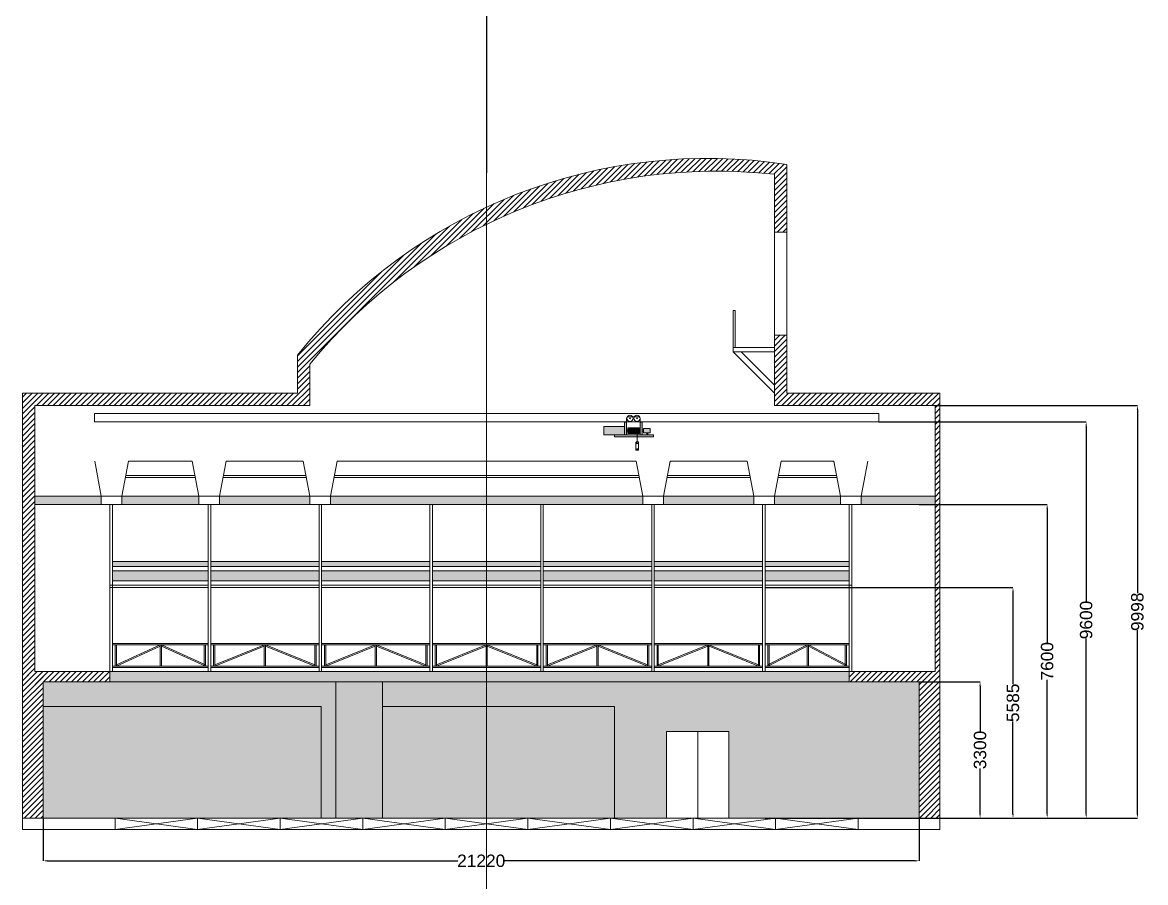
# Model space of a CAD drawing. Header units: millimetres. Extents: x -520232 to 211296, y -156633 to 78411.
# Drawn here: x 6506 to 33706, y 24246 to 45087 of the extents above; entities that cross this region are included whole.
import ezdxf

# ---------------------------------------------------------------- set-up
doc = ezdxf.new("R2010")
doc.units = ezdxf.units.MM
for name, color, linetype in [('Декорации', 10, 'Continuous'), ('Оси', 7, 'Continuous'), ('Поперечный разрез', 7, 'Continuous'), ('Продольный разрез', 7, 'Continuous')]:
    doc.layers.add(name, color=color, linetype=linetype)
doc.styles.get("Standard").update_dxf_attribs({"font": 'arial.ttf', "height": 300})
doc.dimstyles.new('Размеры', dxfattribs={"dimtxt": 300, "dimasz": 100, "dimexe": 0.18, "dimexo": 0.0625, "dimgap": 0.09, "dimtad": 0, "dimdec": 0, "dimzin": 0, "dimdsep": 46, "dimtxsty": 'Standard', "dimcen": 0.09, "dimclrd": 250, "dimclre": 250, "dimclrt": 250, "dimadec": 0, "dimazin": 0, "dimtfac": 1, "dimtdec": 0, "dimtofl": 0, "dimtmove": 0, "dimatfit": 3, "dimfxl": 1, "dimtfillclr": 250, "dimtolj": 1, "dimtzin": 0, "dimarcsym": 0})

# ---------------------------------------------------------------- blocks, each defined once
blk = doc.blocks.new('*D62')
at = {"layer": 'Defpoints', "color": 0, "lineweight": 13, "transparency": 16777216}
for p in [(28226, 29108), (29699, 29108), (28726, 25808)]:
    blk.add_point(p, dxfattribs=at)
at = {"layer": 'Продольный разрез', "color": 250, "lineweight": -2, "transparency": 16777216}
for p, q in [((28226, 29108), (29699, 29108)), ((29699, 29008), (29699, 27906)), ((29699, 25908), (29699, 27011)), ((28726, 25808), (29699, 25808))]:
    blk.add_line(p, q, dxfattribs=at)
at = {"layer": 'Продольный разрез', "color": 250, "lineweight": 13, "transparency": 16777216}
for points in [[(29682, 29008), (29715, 29008), (29699, 29108)], [(29682, 25908), (29715, 25908), (29699, 25808)]]:
    blk.add_solid(points, dxfattribs=at)
at = {"layer": 'Продольный разрез', "color": 250, "lineweight": 13, "transparency": 16777216, "insert": (29699, 27458), "char_height": 300, "attachment_point": 5, "rotation": 90}
blk.add_mtext('\\A1;3300', dxfattribs=at)
blk = doc.blocks.new('*D64')
at = {"layer": 'Defpoints', "color": 0, "lineweight": 13, "transparency": 16777216}
for p in [(28226, 33408), (31324, 33408), (28226, 25808)]:
    blk.add_point(p, dxfattribs=at)
at = {"layer": 'Продольный разрез', "color": 250, "lineweight": -2, "transparency": 16777216}
for p, q in [((28226, 33408), (31324, 33408)), ((31324, 33308), (31324, 30055)), ((31324, 25908), (31324, 29162)), ((28226, 25808), (31324, 25808))]:
    blk.add_line(p, q, dxfattribs=at)
at = {"layer": 'Продольный разрез', "color": 250, "lineweight": 13, "transparency": 16777216}
for points in [[(31307, 33308), (31340, 33308), (31324, 33408)], [(31307, 25908), (31340, 25908), (31324, 25808)]]:
    blk.add_solid(points, dxfattribs=at)
at = {"layer": 'Продольный разрез', "color": 250, "lineweight": 13, "transparency": 16777216, "insert": (31324, 29608), "char_height": 300, "attachment_point": 5, "rotation": 90}
blk.add_mtext('\\A1;7600', dxfattribs=at)
blk = doc.blocks.new('*D65')
at = {"layer": 'Defpoints', "color": 0, "lineweight": 13, "transparency": 16777216}
for p in [(7006, 25808), (28226, 25808), (28226, 24772)]:
    blk.add_point(p, dxfattribs=at)
at = {"layer": 'Продольный разрез', "color": 250, "lineweight": -2, "transparency": 16777216}
for p, q in [((7006, 25808), (7006, 24772)), ((28226, 25808), (28226, 24772)), ((7106, 24772), (17049, 24772)), ((28126, 24772), (18182, 24772))]:
    blk.add_line(p, q, dxfattribs=at)
at = {"layer": 'Продольный разрез', "color": 250, "lineweight": 13, "transparency": 16777216}
for points in [[(7106, 24789), (7106, 24756), (7006, 24772)], [(28126, 24789), (28126, 24756), (28226, 24772)]]:
    blk.add_solid(points, dxfattribs=at)
at = {"layer": 'Продольный разрез', "color": 250, "lineweight": 13, "transparency": 16777216, "insert": (17616, 24772), "char_height": 300, "attachment_point": 5}
blk.add_mtext('\\A1;21220', dxfattribs=at)
blk = doc.blocks.new('*D66')
at = {"layer": 'Defpoints', "color": 0, "lineweight": 13, "transparency": 16777216}
for p in [(24490, 31393), (24490, 25808), (30496, 25808)]:
    blk.add_point(p, dxfattribs=at)
at = {"layer": 'Продольный разрез', "color": 250, "lineweight": -2, "transparency": 16777216}
for p, q in [((24490, 31393), (30496, 31393)), ((30496, 31293), (30496, 29050)), ((30496, 25908), (30496, 28152)), ((24490, 25808), (30496, 25808))]:
    blk.add_line(p, q, dxfattribs=at)
at = {"layer": 'Продольный разрез', "color": 250, "lineweight": 13, "transparency": 16777216}
for points in [[(30480, 31293), (30513, 31293), (30496, 31393)], [(30480, 25908), (30513, 25908), (30496, 25808)]]:
    blk.add_solid(points, dxfattribs=at)
at = {"layer": 'Продольный разрез', "color": 250, "lineweight": 13, "transparency": 16777216, "insert": (30496, 28601), "char_height": 300, "attachment_point": 5, "rotation": 90}
blk.add_mtext('\\A1;5585', dxfattribs=at)
blk = doc.blocks.new('*D67')
at = {"layer": 'Defpoints', "color": 0, "lineweight": 13, "transparency": 16777216}
for p in [(27243, 35408), (27243, 25808), (32269, 25808)]:
    blk.add_point(p, dxfattribs=at)
at = {"layer": 'Продольный разрез', "color": 250, "lineweight": -2, "transparency": 16777216}
for p, q in [((27243, 35408), (32269, 35408)), ((32269, 35308), (32269, 31056)), ((32269, 25908), (32269, 30161)), ((27243, 25808), (32269, 25808))]:
    blk.add_line(p, q, dxfattribs=at)
at = {"layer": 'Продольный разрез', "color": 250, "lineweight": 13, "transparency": 16777216}
for points in [[(32252, 35308), (32285, 35308), (32269, 35408)], [(32252, 25908), (32285, 25908), (32269, 25808)]]:
    blk.add_solid(points, dxfattribs=at)
at = {"layer": 'Продольный разрез', "color": 250, "lineweight": 13, "transparency": 16777216, "insert": (32269, 30608), "char_height": 300, "attachment_point": 5, "rotation": 90}
blk.add_mtext('\\A1;9600', dxfattribs=at)
blk = doc.blocks.new('*D75')
at = {"layer": 'Defpoints', "color": 0, "lineweight": 13, "transparency": 16777216}
for p in [(28611, 35806), (33509, 35806), (28726, 25808)]:
    blk.add_point(p, dxfattribs=at)
at = {"layer": 'Поперечный разрез', "color": 250, "lineweight": -2, "transparency": 16777216}
for p, q in [((28611, 35806), (33510, 35806)), ((33509, 35706), (33509, 31255)), ((33509, 25908), (33509, 30359)), ((28726, 25808), (33510, 25808))]:
    blk.add_line(p, q, dxfattribs=at)
at = {"layer": 'Поперечный разрез', "color": 250, "lineweight": 13, "transparency": 16777216}
for points in [[(33493, 35706), (33526, 35706), (33509, 35806)], [(33493, 25908), (33526, 25908), (33509, 25808)]]:
    blk.add_solid(points, dxfattribs=at)
at = {"layer": 'Поперечный разрез', "color": 250, "lineweight": 13, "transparency": 16777216, "insert": (33509, 30807), "char_height": 300, "attachment_point": 5, "rotation": 90}
blk.add_mtext('\\A1;9998', dxfattribs=at)
blk = doc.blocks.new('Лебедка большого зала')
at = {"layer": 'Продольный разрез', "lineweight": 13, "true_color": 0x636466}
h = blk.add_hatch(color=251, dxfattribs=at)
h.dxf.hatch_style = 1
h.paths.add_polyline_path([(21138, 35398), (21088, 35398), (21088, 35298), (21088, 35098), (21138, 35098)])
h.paths.add_polyline_path([(21518, 35398), (21468, 35398), (21468, 35098), (21518, 35098)])
h.paths.add_polyline_path([(21788, 35098), (21518, 35098), (21468, 35098), (21138, 35098), (21088, 35098), (20846, 35098), (20846, 35048), (21788, 35048)])
h.paths.add_polyline_path([(21654, 35146), (21625, 35146), (21625, 35098), (21654, 35098)])
at = {"layer": 'Продольный разрез', "lineweight": 13, "true_color": 0xc7c8ca}
h = blk.add_hatch(color=9, dxfattribs=at)
h.dxf.hatch_style = 1
h.paths.add_polyline_path([(21088, 35298), (20588, 35298), (20588, 35098), (21088, 35098)])
h.paths.add_polyline_path([(21705, 35246), (21549, 35246), (21549, 35146), (21705, 35146)])
at = {"layer": 'Продольный разрез', "lineweight": 13}
h = blk.add_hatch(dxfattribs=at)
h.set_pattern_fill('GOST_WOOD', color=256, scale=5)
h.set_pattern_definition([(90, (-784.154, -3097.286), (30, -2e-15), [50, -10]), (90, (-774.154, -3107.286), (30, -2e-15), [30, -7.5, 15, -7.5]), (90, (-764.154, -3122.286), (30, -2e-15), [50, -10])])
h.paths.add_polyline_path([(21441, 35266), (21169, 35266), (21169, 35126), (21441, 35126)])
for p, q in [((21088, 35298), (21088, 35398)), ((21088, 35398), (21138, 35398)), ((21138, 35098), (21138, 35497)), ((21168, 35527), (21438, 35527)), ((21468, 35497), (21468, 35098)), ((21468, 35398), (21518, 35398)), ((21518, 35398), (21518, 35098)), ((20588, 35098), (20588, 35298)), ((20588, 35298), (21088, 35298)), ((21088, 35098), (20588, 35098)), ((20846, 35098), (20846, 35048)), ((21088, 35298), (21088, 35098)), ((21088, 35098), (21138, 35098)), ((21169, 35213), (21138, 35213)), ((21169, 35183), (21138, 35183)), ((21468, 35098), (21138, 35098)), ((21169, 35126), (21169, 35266)), ((21169, 35266), (21441, 35266)), ((21441, 35126), (21169, 35126)), ((21395, 35126), (21395, 34922)), ((21441, 35266), (21441, 35126)), ((21468, 35213), (21441, 35213)), ((21468, 35183), (21441, 35183)), ((21518, 35098), (21468, 35098)), ((21549, 35213), (21518, 35213)), ((21549, 35183), (21518, 35183)), ((21788, 35098), (21518, 35098)), ((21549, 35146), (21549, 35246)), ((21549, 35246), (21705, 35246)), ((21705, 35146), (21549, 35146)), ((21625, 35098), (21625, 35146)), ((21625, 35146), (21654, 35146)), ((21654, 35146), (21654, 35098)), ((21705, 35246), (21705, 35146)), ((21788, 35048), (21788, 35098)), ((20846, 35048), (21788, 35048)), ((21365, 34912), (21365, 34732)), ((21415, 34922), (21375, 34922)), ((21425, 34732), (21425, 34912)), ((21375, 34722), (21415, 34722))]:
    blk.add_line(p, q, dxfattribs=at)
for centre, radius in [((21219, 35494), 75), ((21219, 35494), 10), ((21389, 35494), 75), ((21389, 35494), 10), ((21395, 34889), 10.8), ((21395, 34748), 10.8)]:
    blk.add_circle(centre, radius, dxfattribs=at)
for centre, radius, start, end in [((21168, 35497), 30, 90, 180), ((21438, 35497), 30, 0, 90), ((21375, 34912), 10, 90, 180), ((21415, 34912), 10, 0, 90), ((21375, 34732), 10, 180, 270), ((21415, 34732), 10, 270, 0)]:
    blk.add_arc(centre, radius, start, end, dxfattribs=at)

msp = doc.modelspace()

# ---------------------------------------------------------------- hatches: boundary and pattern name
at = {"layer": 'Продольный разрез', "lineweight": 13, "true_color": 0xc7c8ca}
h = msp.add_hatch(dxfattribs=at)
h.set_pattern_fill('ANSI31', color=9, scale=30)
h.paths.add_polyline_path([(17747.001, 40198.359), (17747.001, 40613.329, 0.115916765), (13163.719, 37022.042), (13163.719, 36105.738), (6505.501, 36105.738), (6505.501, 25808.213), (7005.501, 25808.213), (7005.501, 29108.213), (8623.501, 29108.213), (8623.501, 29358.213), (6808.501, 29358.213), (6808.501, 35805.738), (13463.719, 35805.738), (13463.719, 36805.738, -0.108601583)])
h.paths.add_polyline_path([(24718.284, 41408.213), (24718.284, 40008.213), (25018.284, 40008.213), (25018.284, 41646.408, 0.147404698), (17747.001, 40613.329), (17747.001, 40198.359, -0.141783445)])
h.paths.add_polyline_path([(25018.284, 37508.213), (24718.284, 37508.213), (24718.284, 35805.738), (28610.501, 35805.738), (28610.501, 29358.213), (26530.501, 29358.213), (26530.501, 29108.213), (28225.501, 29108.213), (28225.501, 25808.213), (28725.501, 25808.213), (28725.501, 36105.738), (25018.284, 36105.738)])
at = {"layer": 'Продольный разрез', "lineweight": 13}
h = msp.add_hatch(color=256, dxfattribs=at)
h.dxf.hatch_style = 1
h.paths.add_polyline_path([(8414.643, 33608.213), (6808.501, 33608.213), (6808.501, 33408.213), (8414.643, 33408.213)])
h.paths.add_polyline_path([(10775.719, 33608.213), (8914.643, 33608.213), (8914.643, 33408.213), (10775.719, 33408.213)])
h.paths.add_polyline_path([(13463.719, 33608.213), (11275.719, 33608.213), (11275.719, 33408.213), (13463.719, 33408.213)])
h.paths.add_polyline_path([(17747.001, 33608.213), (13963.719, 33608.213), (13963.719, 33408.213), (17747.001, 33408.213)])
h.paths.add_polyline_path([(21530.284, 33608.213), (17747.001, 33608.213), (17747.001, 33408.213), (21530.284, 33408.213)])
h.paths.add_polyline_path([(24218.284, 33608.213), (22030.284, 33608.213), (22030.284, 33408.213), (24218.284, 33408.213)])
h.paths.add_polyline_path([(26317.534, 33608.213), (24718.284, 33608.213), (24718.284, 33408.213), (26317.534, 33408.213)])
h.paths.add_polyline_path([(28610.501, 33608.213), (26817.534, 33608.213), (26817.534, 33408.213), (28610.501, 33408.213)])
h = msp.add_hatch(color=9, dxfattribs=at)
h.dxf.hatch_style = 1
h.paths.add_polyline_path([(11005.001, 32023.213), (8683.501, 32023.213), (8683.501, 31903.213), (11005.001, 31903.213)])
h.paths.add_polyline_path([(11005.001, 31803.213), (8683.501, 31803.213), (8683.501, 31553.213), (11005.001, 31553.213)])
h.paths.add_polyline_path([(13690.001, 31803.213), (11065.001, 31803.213), (11065.001, 31553.213), (13690.001, 31553.213)])
h.paths.add_polyline_path([(13690.001, 32023.213), (11065.001, 32023.213), (11065.001, 31903.213), (13690.001, 31903.213)])
h.paths.add_polyline_path([(16375.001, 32023.213), (13750.001, 32023.213), (13750.001, 31903.213), (16375.001, 31903.213)])
h.paths.add_polyline_path([(16375.001, 31803.213), (13750.001, 31803.213), (13750.001, 31553.213), (16375.001, 31553.213)])
h.paths.add_polyline_path([(17747.001, 31803.213), (16435.001, 31803.213), (16435.001, 31553.213), (17747.001, 31553.213)])
h.paths.add_polyline_path([(17747.001, 32023.213), (16435.001, 32023.213), (16435.001, 31903.213), (17747.001, 31903.213)])
h.paths.add_polyline_path([(19060.001, 32023.213), (17747.001, 32023.213), (17747.001, 31903.213), (19060.001, 31903.213)])
h.paths.add_polyline_path([(19060.001, 31803.213), (17747.001, 31803.213), (17747.001, 31553.213), (19060.001, 31553.213)])
h.paths.add_polyline_path([(21745.001, 31803.213), (19120.001, 31803.213), (19120.001, 31553.213), (21745.001, 31553.213)])
h.paths.add_polyline_path([(21745.001, 32023.213), (19120.001, 32023.213), (19120.001, 31903.213), (21745.001, 31903.213)])
h.paths.add_polyline_path([(24430.001, 31803.213), (21805.001, 31803.213), (21805.001, 31553.213), (24430.001, 31553.213)])
h.paths.add_polyline_path([(24430.001, 32023.213), (21805.001, 32023.213), (21805.001, 31903.213), (24430.001, 31903.213)])
h.paths.add_polyline_path([(26530.501, 32023.213), (24490.001, 32023.213), (24490.001, 31903.213), (26530.501, 31903.213)])
h.paths.add_polyline_path([(26530.501, 31803.213), (24490.001, 31803.213), (24490.001, 31553.213), (26530.501, 31553.213)])
h = msp.add_hatch(dxfattribs=at)
h.set_pattern_fill('ANSI31', color=256, scale=30)
h.paths.add_polyline_path([(8623.501, 29358.213), (6505.501, 29358.213), (6505.501, 29108.213), (8623.501, 29108.213)])
h.paths.add_polyline_path([(28725.501, 29358.213), (26530.501, 29358.213), (26530.501, 29108.213), (28725.501, 29108.213)])
h = msp.add_hatch(dxfattribs=at)
h.set_pattern_fill('ANSI31', color=256, scale=30)
h.paths.add_polyline_path([(7005.501, 29108.213), (6505.501, 29108.213), (6505.501, 25808.213), (7005.501, 25808.213)])
h = msp.add_hatch(dxfattribs=at)
h.set_pattern_fill('AR-BRSTD', color=9)
h.paths.add_polyline_path([(13738.501, 28508.213), (7005.501, 28508.213), (7005.501, 25808.213), (13738.501, 25808.213)])
h.paths.add_polyline_path([(14097.501, 29108.213), (8683.501, 29108.213), (7005.501, 29108.213), (7005.501, 28508.213), (13738.501, 28508.213), (13738.501, 25808.213), (14097.501, 25808.213)])
h.paths.add_polyline_path([(15229.501, 29108.213), (14097.501, 29108.213), (14097.501, 25808.213), (15229.501, 25808.213)])
h.paths.add_polyline_path([(17747.001, 28508.213), (15229.501, 28508.213), (15229.501, 25808.213), (17747.001, 25808.213)])
h.paths.add_polyline_path([(17747.001, 29108.213), (15229.501, 29108.213), (15229.501, 28508.213), (17747.001, 28508.213)])
h.paths.add_polyline_path([(20845.501, 28508.213), (17747.001, 28508.213), (17747.001, 25808.213), (20845.501, 25808.213)], flags=17)
h.paths.add_polyline_path([(28225.501, 29108.213), (26530.501, 29108.213), (17747.001, 29108.213), (17747.001, 28508.213), (20845.501, 28508.213), (20845.501, 25808.213), (22105.501, 25808.213), (22105.501, 27903.213), (23617.501, 27903.213), (23617.501, 25808.213), (28225.501, 25808.213)])
h = msp.add_hatch(color=256, dxfattribs=at)
h.dxf.hatch_style = 1
h.paths.add_polyline_path([(17747.001, 29358.213), (8623.501, 29358.213), (8623.501, 29108.213), (8683.501, 29108.213), (17747.001, 29108.213)])
h.paths.add_polyline_path([(26530.501, 29358.213), (17747.001, 29358.213), (17747.001, 29108.213), (26530.501, 29108.213)])
h = msp.add_hatch(dxfattribs=at)
h.set_pattern_fill('ANSI31', color=256, scale=30)
h.paths.add_polyline_path([(28725.501, 29108.213), (28225.501, 29108.213), (28225.501, 25808.213), (28725.501, 25808.213)])

# ---------------------------------------------------------------- linework, layer by layer
at = {"layer": 'Оси'}
msp.add_line((17747.001, 69308.04), (17747.001, 41444.372), dxfattribs=at)
at = {"layer": 'Продольный разрез', "lineweight": 13}
for p, q in [((25018.284, 36105.738), (25018.284, 41646.408)), ((17747.001, 41444.372), (17747.001, 22594.833)), ((24718.284, 35805.738), (24718.284, 41408.213)), ((24718.284, 40008.213), (25018.284, 40008.213)), ((23718.284, 37208.213), (23718.284, 38108.213)), ((23718.284, 38108.213), (23768.284, 38108.213)), ((23768.284, 37208.213), (23768.284, 38108.213)), ((24718.284, 37508.213), (25018.284, 37508.213)), ((13163.719, 36105.738), (13163.719, 37022.042)), ((23718.284, 37108.213), (23718.284, 37208.213)), ((23718.284, 37208.213), (24718.284, 37208.213)), ((24718.284, 37108.213), (23718.284, 37108.213)), ((23718.284, 37108.213), (24718.284, 36105.738)), ((23913.79, 37108.213), (24718.284, 36301.728)), ((13463.719, 35805.738), (13463.719, 36805.738)), ((6505.501, 25808.213), (6505.501, 36105.738)), ((6505.501, 36105.738), (13163.719, 36105.738)), ((28725.501, 36105.738), (25018.284, 36105.738)), ((28725.501, 25808.213), (28725.501, 36105.738)), ((6808.501, 29358.213), (6808.501, 35805.738)), ((13463.719, 35805.738), (6808.501, 35805.738)), ((24718.284, 35805.738), (28610.501, 35805.738)), ((28610.501, 29358.213), (28610.501, 35805.738)), ((8414.643, 33608.213), (8254.361, 34458.213)), ((8914.643, 33608.213), (9074.926, 34458.213)), ((9074.926, 34458.213), (10615.436, 34458.213)), ((10775.719, 33608.213), (10615.436, 34458.213)), ((11275.719, 33608.213), (11436.001, 34458.213)), ((11436.001, 34458.213), (13303.436, 34458.213)), ((13463.719, 33608.213), (13303.436, 34458.213)), ((13963.719, 33608.213), (14124.001, 34458.213)), ((21370.001, 34458.213), (14124.001, 34458.213)), ((21530.284, 33608.213), (21370.001, 34458.213)), ((22030.284, 33608.213), (22190.566, 34458.213)), ((22190.566, 34458.213), (24058.001, 34458.213)), ((24218.284, 33608.213), (24058.001, 34458.213)), ((24718.284, 33608.213), (24878.566, 34458.213)), ((24878.566, 34458.213), (26157.251, 34458.213)), ((26317.534, 33608.213), (26157.251, 34458.213)), ((26817.534, 33608.213), (26977.816, 34458.213)), ((10690.863, 34058.213), (8999.499, 34058.213)), ((10681.435, 34108.213), (9008.927, 34108.213)), ((13378.863, 34058.213), (11360.574, 34058.213)), ((13369.435, 34108.213), (11370.003, 34108.213)), ((21445.428, 34058.213), (14048.574, 34058.213)), ((21436, 34108.213), (14058.003, 34108.213)), ((22115.139, 34058.213), (24133.428, 34058.213)), ((22124.568, 34108.213), (24124, 34108.213)), ((24803.139, 34058.213), (26232.678, 34058.213)), ((24812.568, 34108.213), (26223.25, 34108.213)), ((6808.501, 33608.213), (28610.501, 33608.213)), ((8414.643, 33608.213), (8414.643, 33408.213)), ((8914.643, 33608.213), (8914.643, 33408.213)), ((10775.719, 33608.213), (10775.719, 33408.213)), ((11275.719, 33608.213), (11275.719, 33408.213)), ((13463.719, 33608.213), (13463.719, 33408.213)), ((13963.719, 33608.213), (13963.719, 33408.213)), ((21530.284, 33608.213), (21530.284, 33408.213)), ((22030.284, 33608.213), (22030.284, 33408.213)), ((24218.284, 33608.213), (24218.284, 33408.213)), ((24718.284, 33608.213), (24718.284, 33408.213)), ((26317.534, 33608.213), (26317.534, 33408.213)), ((26817.534, 33608.213), (26817.534, 33408.213)), ((6808.501, 33408.213), (28610.501, 33408.213)), ((8623.501, 29358.213), (8623.501, 33408.213)), ((8683.501, 33408.213), (8683.501, 29358.213)), ((11005.001, 29358.213), (11005.001, 33408.213)), ((11065.001, 33408.213), (11065.001, 29358.213)), ((13690.001, 29358.213), (13690.001, 33408.213)), ((13750.001, 33408.213), (13750.001, 29358.213)), ((16375.001, 29358.213), (16375.001, 33408.213)), ((16435.001, 33408.213), (16435.001, 29358.213)), ((19060.001, 29358.213), (19060.001, 33408.213)), ((19120.001, 33408.213), (19120.001, 29358.213)), ((21745.001, 29358.213), (21745.001, 33408.213)), ((21805.001, 33408.213), (21805.001, 29358.213)), ((24430.001, 29358.213), (24430.001, 33408.213)), ((24490.001, 33408.213), (24490.001, 29358.213)), ((26530.501, 29358.213), (26530.501, 33408.213)), ((26590.501, 33408.213), (26590.501, 29358.213)), ((8683.501, 32023.213), (11005.001, 32023.213)), ((8683.501, 31903.213), (11005.001, 31903.213)), ((11065.001, 32023.213), (13690.001, 32023.213)), ((11065.001, 31903.213), (13690.001, 31903.213)), ((13750.001, 32023.213), (16375.001, 32023.213)), ((13750.001, 31903.213), (16375.001, 31903.213)), ((16435.001, 32023.213), (19060.001, 32023.213)), ((16435.001, 31903.213), (19060.001, 31903.213)), ((19120.001, 32023.213), (21745.001, 32023.213)), ((19120.001, 31903.213), (21745.001, 31903.213)), ((21805.001, 32023.213), (24430.001, 32023.213)), ((21805.001, 31903.213), (24430.001, 31903.213)), ((24490.001, 32023.213), (26530.501, 32023.213)), ((24490.001, 31903.213), (26530.501, 31903.213)), ((8683.501, 31803.213), (11005.001, 31803.213)), ((8683.501, 31553.213), (11005.001, 31553.213)), ((11065.001, 31803.213), (13690.001, 31803.213)), ((11065.001, 31553.213), (13690.001, 31553.213)), ((13750.001, 31803.213), (16375.001, 31803.213)), ((13750.001, 31553.213), (16375.001, 31553.213)), ((16435.001, 31803.213), (19060.001, 31803.213)), ((16435.001, 31553.213), (19060.001, 31553.213)), ((19120.001, 31803.213), (21745.001, 31803.213)), ((19120.001, 31553.213), (21745.001, 31553.213)), ((21805.001, 31803.213), (24430.001, 31803.213)), ((21805.001, 31553.213), (24430.001, 31553.213)), ((24490.001, 31803.213), (26530.501, 31803.213)), ((24490.001, 31553.213), (26530.501, 31553.213)), ((8683.501, 31453.213), (8623.501, 31453.213)), ((8683.501, 31393.213), (8623.501, 31393.213)), ((8683.501, 31453.213), (11005.001, 31453.213)), ((8683.501, 31393.213), (11005.001, 31393.213)), ((11065.001, 31453.213), (13690.001, 31453.213)), ((11065.001, 31393.213), (13690.001, 31393.213)), ((13750.001, 31453.213), (16375.001, 31453.213)), ((13750.001, 31393.213), (16375.001, 31393.213)), ((16435.001, 31453.213), (19060.001, 31453.213)), ((16435.001, 31393.213), (19060.001, 31393.213)), ((19120.001, 31453.213), (21745.001, 31453.213)), ((19120.001, 31393.213), (21745.001, 31393.213)), ((21805.001, 31453.213), (24430.001, 31453.213)), ((21805.001, 31393.213), (24430.001, 31393.213)), ((24490.001, 31453.213), (26530.501, 31453.213)), ((24490.001, 31393.213), (26530.501, 31393.213)), ((26530.501, 31453.213), (26590.501, 31453.213)), ((26530.501, 31393.213), (26590.501, 31393.213)), ((8683.501, 30038.213), (11005.001, 30038.213)), ((8683.501, 30008.213), (11005.001, 30008.213)), ((8753.501, 29488.213), (8753.501, 30008.213)), ((8782.091, 29520.567), (9844.501, 30008.213)), ((8783.501, 29488.213), (8783.501, 30008.213)), ((8783.501, 29488.213), (9844.501, 29974.538)), ((9844.501, 29488.213), (9844.501, 30008.213)), ((9874.501, 29488.213), (9874.501, 30008.213)), ((10936.912, 29520.567), (9874.501, 30008.213)), ((10935.501, 29488.213), (9874.501, 29974.538)), ((10905.001, 29488.213), (10905.001, 30008.213)), ((10935.001, 29488.213), (10935.001, 30008.213)), ((11065.001, 30038.213), (13690.001, 30038.213)), ((11065.001, 30008.213), (13690.001, 30008.213)), ((11135.001, 29488.213), (11135.001, 30008.213)), ((11165.001, 29488.213), (11165.001, 30008.213)), ((11165.001, 29520.598), (12364.141, 30008.213)), ((11165.001, 29488.213), (12363.001, 29975.364)), ((12363.001, 29488.213), (12363.001, 30008.213)), ((12393.001, 29488.213), (12393.001, 30008.213)), ((13590.001, 29521.468), (12393.001, 30008.213)), ((13590.001, 29489.083), (12394.141, 29975.364)), ((13590.001, 29488.213), (13590.001, 30008.213)), ((13620.001, 29488.213), (13620.001, 30008.213)), ((13750.001, 30038.213), (16375.001, 30038.213)), ((13750.001, 30008.213), (16375.001, 30008.213)), ((13820.001, 29488.213), (13820.001, 30008.213)), ((13850.001, 29488.213), (13850.001, 30008.213)), ((13850.001, 29520.598), (15049.141, 30008.213)), ((13850.001, 29488.213), (15048.001, 29975.364)), ((15048.001, 29488.213), (15048.001, 30008.213)), ((15078.001, 29488.213), (15078.001, 30008.213)), ((16275.001, 29521.468), (15078.001, 30008.213)), ((16275.001, 29489.083), (15079.141, 29975.364)), ((16275.001, 29488.213), (16275.001, 30008.213)), ((16305.001, 29488.213), (16305.001, 30008.213)), ((16435.001, 30038.213), (19060.001, 30038.213)), ((16435.001, 30008.213), (19060.001, 30008.213)), ((16505.001, 29488.213), (16505.001, 30008.213)), ((16535.001, 29488.213), (16535.001, 30008.213)), ((16535.001, 29520.598), (17734.141, 30008.213)), ((16535.001, 29488.213), (17733.001, 29975.364)), ((17733.001, 29488.213), (17733.001, 30008.213)), ((17763.001, 29488.213), (17763.001, 30008.213)), ((18960.001, 29521.468), (17763.001, 30008.213)), ((18960.001, 29489.083), (17764.141, 29975.364)), ((18960.001, 29488.213), (18960.001, 30008.213)), ((18990.001, 29488.213), (18990.001, 30008.213)), ((19120.001, 30038.213), (21745.001, 30038.213)), ((19120.001, 30008.213), (21745.001, 30008.213)), ((19190.001, 29488.213), (19190.001, 30008.213)), ((19220.001, 29488.213), (19220.001, 30008.213)), ((19220.001, 29520.598), (20419.141, 30008.213)), ((19220.001, 29488.213), (20418.001, 29975.364)), ((20418.001, 29488.213), (20418.001, 30008.213)), ((20448.001, 29488.213), (20448.001, 30008.213)), ((21645.001, 29521.468), (20448.001, 30008.213)), ((21645.001, 29489.083), (20449.141, 29975.364)), ((21645.001, 29488.213), (21645.001, 30008.213)), ((21675.001, 29488.213), (21675.001, 30008.213)), ((21805.001, 30038.213), (24430.001, 30038.213)), ((21805.001, 30008.213), (24430.001, 30008.213)), ((21875.001, 29488.213), (21875.001, 30008.213)), ((21905.001, 29488.213), (21905.001, 30008.213)), ((21905.001, 29520.598), (23104.141, 30008.213)), ((21905.001, 29488.213), (23103.001, 29975.364)), ((23103.001, 29488.213), (23103.001, 30008.213)), ((23133.001, 29488.213), (23133.001, 30008.213)), ((24330.001, 29521.468), (23133.001, 30008.213)), ((24330.001, 29489.083), (23134.141, 29975.364)), ((24330.001, 29488.213), (24330.001, 30008.213)), ((24360.001, 29488.213), (24360.001, 30008.213)), ((24490.001, 30038.213), (26530.501, 30038.213)), ((24490.001, 30008.213), (26530.501, 30008.213)), ((24557.201, 29520.477), (25510.501, 30008.083)), ((24560.001, 29488.213), (24560.001, 30008.213)), ((24560.001, 29488.213), (25510.501, 29974.386)), ((24590.001, 29488.213), (24590.001, 30008.213)), ((25510.501, 29488.213), (25510.501, 30008.213)), ((25540.501, 29488.213), (25540.501, 30008.213)), ((26460.501, 29521.957), (25540.501, 30008.083)), ((26460.501, 29488.213), (25540.501, 29974.386)), ((26430.501, 29488.213), (26430.501, 30008.213)), ((26460.501, 29488.213), (26460.501, 30008.213)), ((8683.501, 29488.213), (11005.001, 29488.213)), ((8683.501, 29458.213), (11005.001, 29458.213)), ((11065.001, 29488.213), (13690.001, 29488.213)), ((11065.001, 29458.213), (13690.001, 29458.213)), ((13750.001, 29488.213), (16375.001, 29488.213)), ((13750.001, 29458.213), (16375.001, 29458.213)), ((16435.001, 29488.213), (19060.001, 29488.213)), ((16435.001, 29458.213), (19060.001, 29458.213)), ((19120.001, 29488.213), (21745.001, 29488.213)), ((19120.001, 29458.213), (21745.001, 29458.213)), ((21805.001, 29488.213), (24430.001, 29488.213)), ((21805.001, 29458.213), (24430.001, 29458.213)), ((24490.001, 29488.213), (26530.501, 29488.213)), ((24490.001, 29458.213), (26530.501, 29458.213)), ((6808.501, 29358.213), (28610.501, 29358.213)), ((7005.501, 25808.213), (7005.501, 29108.213)), ((7005.501, 29108.213), (8683.501, 29108.213)), ((8683.501, 29358.213), (8623.501, 29358.213)), ((8623.501, 29358.213), (8623.501, 29108.213)), ((8683.501, 29108.213), (26530.501, 29108.213)), ((11065.001, 29358.213), (11005.001, 29358.213)), ((13750.001, 29358.213), (13690.001, 29358.213)), ((14097.501, 25808.213), (14097.501, 29108.213)), ((15229.501, 25808.213), (15229.501, 29108.213)), ((16435.001, 29358.213), (16375.001, 29358.213)), ((19120.001, 29358.213), (19060.001, 29358.213)), ((21805.001, 29358.213), (21745.001, 29358.213)), ((24490.001, 29358.213), (24430.001, 29358.213)), ((26590.501, 29358.213), (26530.501, 29358.213)), ((26530.501, 29358.213), (26530.501, 29108.213)), ((28225.501, 29108.213), (26530.501, 29108.213)), ((28225.501, 25808.213), (28225.501, 29108.213)), ((13738.501, 28508.213), (7005.501, 28508.213)), ((13738.501, 25808.213), (13738.501, 28508.213)), ((20845.501, 28508.213), (15229.501, 28508.213)), ((20845.501, 25808.213), (20845.501, 28508.213)), ((23617.501, 27903.213), (22105.501, 27903.213)), ((22105.501, 27903.213), (22105.501, 25808.213)), ((22861.501, 25808.213), (22861.501, 27903.213)), ((23617.501, 25808.213), (23617.501, 27903.213)), ((6505.501, 25808.213), (28725.501, 25808.213)), ((6505.501, 25808.213), (28725.501, 25808.213)), ((6505.501, 25528.213), (6505.501, 25808.213)), ((8747.001, 25528.213), (8747.001, 25808.213)), ((8747.001, 25528.213), (10747.001, 25808.213)), ((8747.001, 25808.213), (10747.001, 25528.213)), ((10747.001, 25528.213), (10747.001, 25808.213)), ((10747.001, 25528.213), (12747.001, 25808.213)), ((10747.001, 25808.213), (12747.001, 25528.213)), ((12747.001, 25528.213), (12747.001, 25808.213)), ((12747.001, 25528.213), (14747.001, 25808.213)), ((12747.001, 25808.213), (14747.001, 25528.213)), ((14747.001, 25528.213), (14747.001, 25808.213)), ((14747.001, 25528.213), (16747.001, 25808.213)), ((14747.001, 25808.213), (16747.001, 25528.213)), ((16747.001, 25528.213), (16747.001, 25808.213)), ((16747.001, 25528.213), (18747.001, 25808.213)), ((16747.001, 25808.213), (18747.001, 25528.213)), ((18747.001, 25528.213), (18747.001, 25808.213)), ((18747.001, 25528.213), (20747.001, 25808.213)), ((18747.001, 25808.213), (20747.001, 25528.213)), ((20747.001, 25528.213), (20747.001, 25808.213)), ((20747.001, 25528.213), (22747.001, 25808.213)), ((20747.001, 25808.213), (22747.001, 25528.213)), ((22105.501, 25808.213), (22861.501, 25808.213)), ((22747.001, 25528.213), (22747.001, 25808.213)), ((22747.001, 25528.213), (24747.001, 25808.213)), ((22747.001, 25808.213), (24747.001, 25528.213)), ((24747.001, 25528.213), (24747.001, 25808.213)), ((24747.001, 25528.213), (26747.001, 25808.213)), ((24747.001, 25808.213), (26747.001, 25528.213)), ((26747.001, 25528.213), (26747.001, 25808.213)), ((28725.501, 25528.213), (28725.501, 25808.213)), ((6505.501, 25528.213), (28725.501, 25528.213))]:
    msp.add_line(p, q, dxfattribs=at)
at = {"layer": 'Продольный разрез', "color": 6, "lineweight": 13}
for p, q in [((8251.001, 35608.213), (27243.001, 35608.213)), ((8251.001, 35608.213), (8251.001, 35408.213)), ((8251.001, 35408.213), (27243.001, 35408.213)), ((27243.001, 35608.213), (27243.001, 35408.213))]:
    msp.add_line(p, q, dxfattribs=at)
at = {"layer": 'Продольный разрез', "lineweight": 13}
for centre, start, end in [((23096.687, 29065.648), 81.3157104, 141.3049702), ((23323.036, 28758.258), 83.7059064, 140.777612)]:
    msp.add_arc(centre, 12726.667, start, end, dxfattribs=at)

# ---------------------------------------------------------------- block references
at = {"layer": 'Декорации', "color": 5, "lineweight": 50}
msp.add_blockref('Лебедка большого зала', (0, 0), dxfattribs=at)

# ---------------------------------------------------------------- dimensions: what is measured, and where the dimension line sits
at = {"layer": 'Поперечный разрез', "lineweight": 13}
dim = msp.add_linear_dim(base=(33509.404, 35805.738), p1=(28725.501, 25808.213), p2=(28610.501, 35805.738), angle=90, dimstyle='Размеры', dxfattribs=at)
dim.commit()
dim.dimension.update_dxf_attribs({"geometry": '*D75', "text_midpoint": (33509.404, 30806.975), "dimtype": 160})
at = {"layer": 'Продольный разрез', "lineweight": 13}
dim = msp.add_linear_dim(base=(32268.589, 25808.213), p1=(27243.001, 35408.213), p2=(27243.001, 25808.213), angle=90, dimstyle='Размеры', dxfattribs=at)
dim.commit()
dim.dimension.update_dxf_attribs({"geometry": '*D67', "text_midpoint": (32268.589, 30608.213)})
for base, p1, p2, picture, middle in [((31323.723, 33408.213), (28225.501, 25808.213), (28225.501, 33408.213), '*D64', (31323.723, 29608.213)), ((30496.256, 25808.213), (24490.001, 31393.213), (24490.001, 25808.213), '*D66', (30496.256, 28600.713)), ((29698.775, 29108.213), (28725.501, 25808.213), (28225.501, 29108.213), '*D62', (29698.775, 27458.213))]:
    dim = msp.add_linear_dim(base=base, p1=p1, p2=p2, angle=90, dimstyle='Размеры', dxfattribs=at)
    dim.commit()
    dim.dimension.update_dxf_attribs({"geometry": picture, "text_midpoint": middle, "dimtype": 160})
dim = msp.add_linear_dim(base=(28225.501, 24772.425), p1=(7005.501, 25808.213), p2=(28225.501, 25808.213), dimstyle='Размеры', dxfattribs=at)
dim.commit()
dim.dimension.update_dxf_attribs({"geometry": '*D65', "text_midpoint": (17615.501, 24772.425)})

doc.saveas('drawing.dxf')
